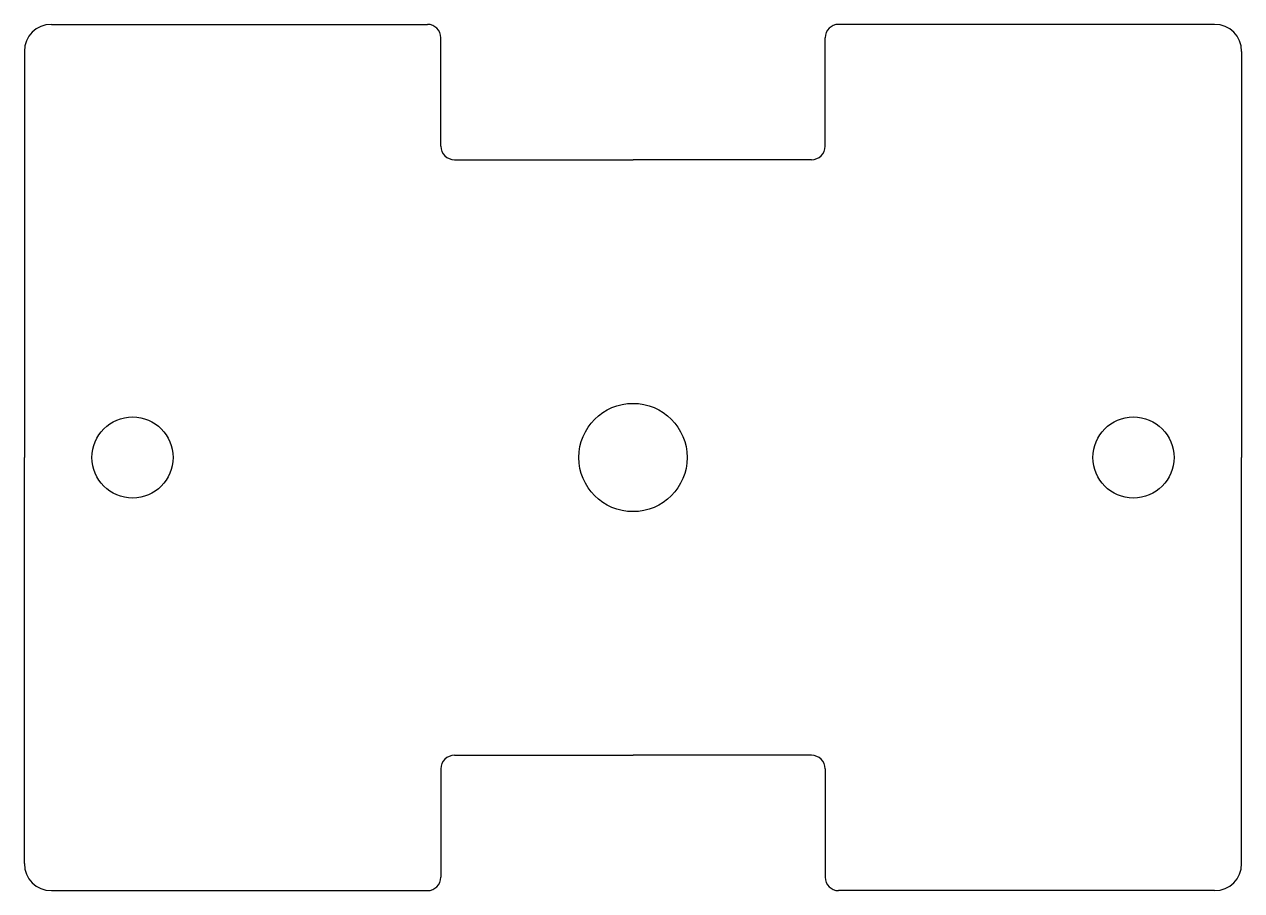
# Model space of a CAD drawing. Header units: millimetres. Extents: x 0 to 45, y 0 to 32.
import ezdxf

# ---------------------------------------------------------------- set-up
doc = ezdxf.new("R2010")
doc.units = ezdxf.units.MM
doc.layers.get('0').update_dxf_attribs({"linetype": 'CONTINUOUS', "lineweight": 25, "true_color": 0xffffff})

msp = doc.modelspace()

# ---------------------------------------------------------------- linework, layer by layer
for p, q in [((1, 32), (14.9, 32)), ((44, 32), (30.1, 32)), ((29.6, 27.5), (29.6, 31.5)), ((15.4, 27.5), (15.4, 31.5)), ((0, 31), (0, 16)), ((45, 31), (45, 16)), ((15.9, 27), (22.5, 27)), ((29.1, 27), (22.5, 27)), ((0, 1), (0, 16)), ((45, 1), (45, 16)), ((15.9, 5), (22.5, 5)), ((29.1, 5), (22.5, 5)), ((15.4, 4.5), (15.4, 0.5)), ((29.6, 4.5), (29.6, 0.5)), ((1, 0), (14.9, 0)), ((44, 0), (30.1, 0))]:
    msp.add_line(p, q)
for centre, radius in [((22.5, 16), 2), ((4, 16), 1.5), ((41, 16), 1.5)]:
    msp.add_circle(centre, radius)
for centre, radius, start, end in [((1, 31), 1, 90, 180), ((14.9, 31.5), 0.5, 0, 90), ((30.1, 31.5), 0.5, 90, 180), ((44, 31), 1, 0, 90), ((15.9, 27.5), 0.5, 180, 270), ((29.1, 27.5), 0.5, 270, 0), ((15.9, 4.5), 0.5, 90, 180), ((29.1, 4.5), 0.5, 0, 90), ((1, 1), 1, 180, 270), ((44, 1), 1, 270, 360), ((14.9, 0.5), 0.5, 270, 0), ((30.1, 0.5), 0.5, 180, 270)]:
    msp.add_arc(centre, radius, start, end)

doc.saveas('drawing.dxf')
